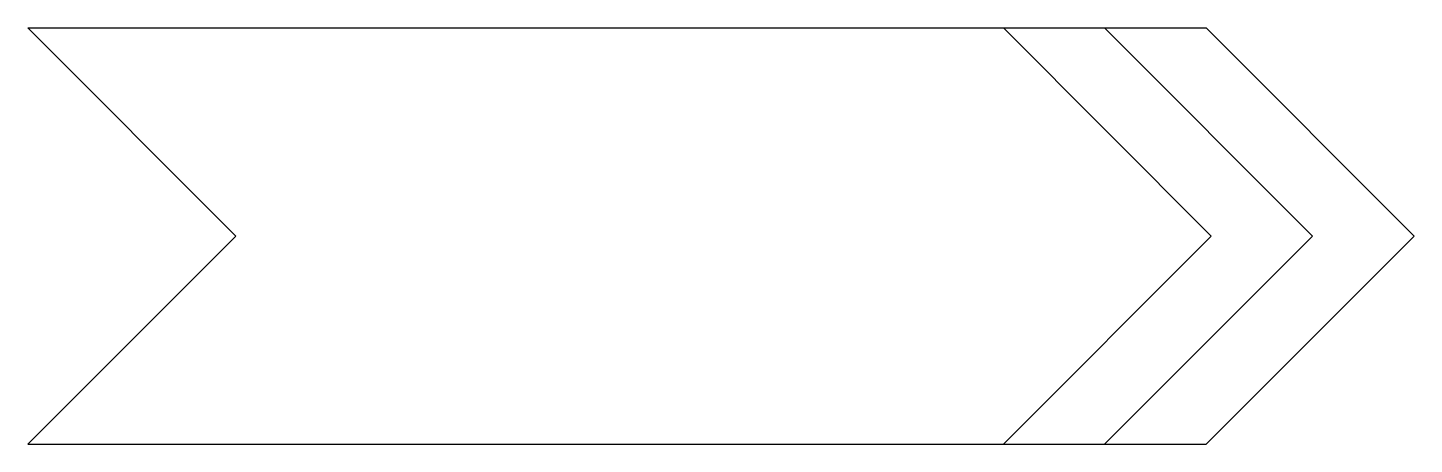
# Model space of a CAD drawing. Extents: x -9.8 to 10.2, y -2.6 to 3.4.
import ezdxf

# ---------------------------------------------------------------- set-up
doc = ezdxf.new("R2010")
doc.units = 0
doc.header["$MEASUREMENT"] = 0
doc.layers.get('0').update_dxf_attribs({"linetype": 'CONTINUOUS'})

msp = doc.modelspace()

# ---------------------------------------------------------------- linework, layer by layer
at = {"linetype": 'CONTINUOUS'}
for p, q in [((-9.817127, 3.367289), (7.182873, 3.367289)), ((-9.817127, 3.367289), (-6.817127, 0.367289)), ((4.255577, 3.367289), (7.255577, 0.367289)), ((5.71272, 3.367289), (8.71272, 0.367289)), ((7.182873, 3.367289), (10.182873, 0.367289)), ((-9.817127, -2.632711), (-6.817127, 0.367289)), ((7.255577, 0.367289), (4.255577, -2.632711)), ((8.71272, 0.367289), (5.71272, -2.632711)), ((10.182873, 0.367289), (7.182873, -2.632711)), ((-9.817127, -2.632711), (7.182873, -2.632711))]:
    msp.add_line(p, q, dxfattribs=at)

doc.saveas('drawing.dxf')
